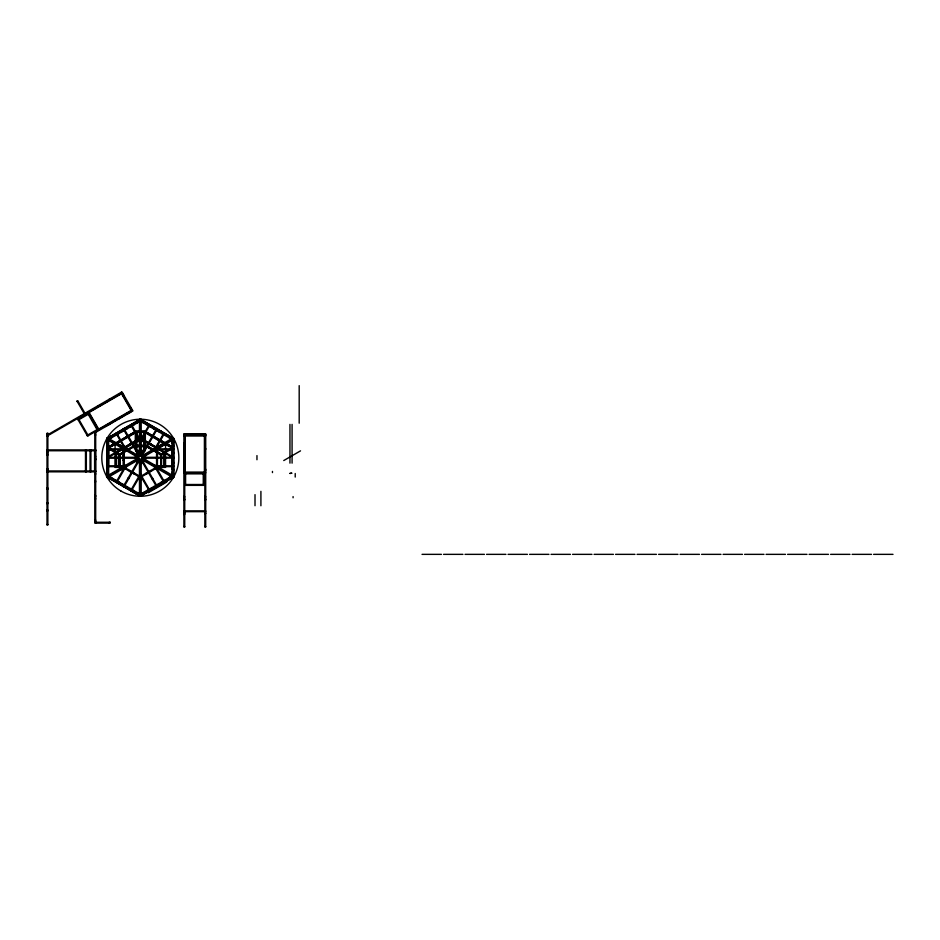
<?xml version="1.0" encoding="UTF-8"?>
<svg xmlns="http://www.w3.org/2000/svg" width="940" height="940" viewBox="0 0 940 940"><rect width="100%" height="100%" fill="white"/><g stroke="black" fill="none" stroke-linecap="round" stroke-linejoin="round"><path stroke-width="1.41" d="M47 471.821L47 470.964L95.763 470.987L95.763 471.845L47 471.821L47.764 471.821M47 449.896L47 450.742L95.751 450.765L95.751 449.919L47 449.896L47.764 449.896M164.288 465.876L164.288 466.639L164.288 452.375L165.052 452.375L165.017 465.876M97.502 406.997L97.854 405.798L98.289 406.538M124.773 447.887L124.386 448.545L135.301 442.035M128.192 449.861L115.502 442.54L114.739 443.868L108.57 447.428L108.535 465.876M115.502 443.422L135.301 431.672M120.355 447.205L121.201 445.724M121.142 447.652L121.989 446.183M131.248 491.044L139.472 477.015L123.211 467.627L123.211 448.85L136.065 440.942L144.584 440.942M107.371 477.262L107.371 438.24M119.944 455.324L120.426 454.725L107.654 447.346M140.753 419.463L140.319 420.192L172.843 438.968L172.843 476.521L140.319 495.298L140.753 496.038M107.924 477.579L108.347 476.85L139.766 494.981L139.343 495.721M140.871 420.509L141.306 419.781M124.856 449.802L125.702 448.321M109.228 478.331L109.651 477.602M142.175 421.273L142.61 420.532M110.086 477.849L110.509 477.109M142.175 422.248L142.61 421.508M110.015 478.789L110.438 478.049M142.962 421.719L143.385 420.979M143.233 421.884L143.667 421.144M110.861 478.296L111.284 477.555M142.962 422.706L143.385 421.966M111.073 479.4L111.907 477.92M143.585 423.059L144.008 422.319M112.882 480.446L113.305 479.706M145.829 423.376L146.252 422.636M113.658 480.892L114.093 480.152M146.617 423.822L147.04 423.094M115.15 480.763L115.573 480.035M147.239 425.174L147.674 424.434M116.019 482.255L124.068 468.12M141.176 438.487L149.401 424.457M116.572 482.572L117.43 481.104M149.531 425.514L149.954 424.774M117.1 481.891L124.797 468.543M141.917 438.91L144.008 435.267M149.613 425.562L145.418 432.846L163.607 443.422M125.055 468.696L125.478 467.956M141.74 439.791L142.163 439.062M118.311 482.596L118.734 481.856M150.4 426.995L150.835 426.267M119.086 483.043L119.521 482.302M118.934 483.936L119.368 483.207M151.892 426.878L152.315 426.137M135.701 456.065L136.547 454.584M119.721 484.394L120.144 483.654M152.668 427.324L153.091 426.584M121.695 484.547L122.118 483.818M129.403 471.199L129.826 470.458M146.088 442.305L146.511 441.565M153.796 428.957L154.219 428.217M129.955 471.516L130.378 470.787M146.64 442.623L147.063 441.882M122.482 485.005L122.905 484.264M138.721 456.828L139.155 456.088M139.437 460.13L138.697 459.707L123.163 486.615L123.904 487.049M124.433 486.133L138.744 461.34M141.94 455.794L156.863 429.745M141.494 459.413L142.34 457.933M133.574 473.607L133.997 472.867M150.259 444.714L150.682 443.974M126.418 487.284L126.853 486.544M134.126 473.924L134.561 473.196M150.811 445.031L151.234 444.303M158.519 431.683L158.942 430.943M127.546 488.906L127.969 488.177M160.493 431.848L160.916 431.108M144.102 460.906L144.948 459.437M128.334 489.364L128.757 488.624M161.28 432.294L161.704 431.554M144.877 461.364L145.735 459.883M145.347 445.913L145.347 431.519L135.301 431.554L135.301 445.913L120.167 454.502L135.301 445.76L145.347 445.913L152.374 449.978L145.347 445.76M129.814 489.235L130.237 488.495M161.915 433.646L162.338 432.905M138.474 476.439L138.909 475.699M155.159 447.546L155.582 446.805M131.024 489.94L138.732 476.592M155.84 446.958L163.548 433.61M130.695 490.727L131.118 489.987M160.47 454.502L153.901 450.859L160.47 454.502L161.198 454.079L154.689 450.319L161.198 454.079M163.642 433.657L164.065 432.917M155.746 448.039L141.176 439.474M164.618 433.234L156.475 447.616L145.347 441.189M132.975 491.056L133.398 490.328M165.076 435.467L165.499 434.727M145.817 441.659L172.079 456.429M133.762 491.514L134.185 490.774M133.609 492.407L134.032 491.667M166.556 435.338L166.979 434.609M134.385 492.865L134.82 492.125M167.332 435.796L167.767 435.055M164.054 443.163L145.347 432.365M164.782 442.74L145.347 431.672M152.374 449.978L165.135 442.54L165.898 443.868L173.371 448.004L160.599 455.383L160.211 454.725L172.995 447.346M136.194 493.911L137.064 492.431M169.141 436.841L169.576 436.101M153.138 450.413L165.898 442.975L172.878 447.416M165.499 444.15L166.298 443.621L165.499 444.15L164.758 442.764M169.353 437.934L169.776 437.206M136.982 494.358L137.405 493.618M169.929 437.288L170.351 436.548M137.252 494.522L137.687 493.782M170.211 437.453L170.633 436.712M138.039 493.982L138.462 493.241M170.14 438.393L170.563 437.652M154.16 466.722L155.006 465.241M138.039 494.969L138.462 494.228M170.986 437.899L171.409 437.159M154.936 467.168L155.793 465.7M172.29 438.651L172.713 437.911M156.24 467.92L156.675 467.192M157.779 467.826L158.202 467.086M158.66 469.319L159.506 467.838M114.751 442.975L107.9 447.487M95.68 523.122L95.68 432.259L94.823 432.259L94.823 523.122L110.156 523.122L110.156 522.264L109.228 523.122L109.228 522.264M147.263 491.538L155.652 486.685M157.72 485.487L166.11 480.646M283.762 460.553L300.53 450.848M84.659 414.399L76.998 401.133L77.738 400.698L84.976 413.236M77.456 401.932L78.196 401.509L77.01 401.145M122.388 392.626L47.494 435.866L47.071 435.126L121.953 391.886L132.916 410.886L95.763 432.329L95.34 431.589M121.695 393.143L88.489 412.319L98.547 429.745M88.713 412.707L121.53 393.754M121.965 393.602L122.705 393.179M78.161 419.886L78.889 419.452M88.113 414.129L88.854 413.706M78.995 419.639L88.219 414.317M122.717 394.906L123.457 394.483M123.163 395.693L123.904 395.27M130.237 407.925L130.977 407.502M130.684 408.712L131.424 408.289M87.831 434.95L97.055 429.627M87.209 435.561L87.937 435.126M131.435 410.016L132.176 409.593M98.712 429.134L131.53 410.181M132.493 410.146L87.526 436.113L77.832 419.334L88.536 413.154L98.218 429.933M106.948 438.475L140.319 419.216L173.7 438.475L173.7 477.015L140.319 496.285L106.948 477.015L106.948 438.475L138.168 456.499M109.204 439.145L139.766 421.496M108.629 447.91L115.079 444.032L114.339 443.621L107.266 448.004L120.05 455.383M116.278 442.975L135.301 432.001L136.829 432.001M115.079 444.032L107.794 448.31L115.502 444.303M135.301 432.365L116.595 443.163L135.301 432.518M117.042 443.422L135.301 432.882M128.157 437.523L128.886 437.1M122.365 447.381L124.374 446.218M108.57 456.429L122.588 448.368L123.387 448.909L116.877 452.669M123.211 447.875L139.472 438.487L131.764 425.139M116.137 452.246L122.588 448.368M135.301 441.189L124.162 447.616L116.019 433.234M108.57 457.31L123.316 448.791M139.472 439.474L124.068 448.368L124.068 467.133L139.472 476.028M135.301 444.926L127.464 449.438M137.181 453.162L137.922 452.739M137.499 453.714L138.239 453.291M137.733 457.24L106.525 439.215L107.371 437.746L138.591 455.771L139.437 455.371M136.711 458.18L138.885 454.408M142.504 454.831L138.145 454.831M137.733 458.262L106.525 476.274L107.371 477.755L138.591 459.731M142.058 455.771L173.266 437.746L174.123 439.215L142.904 457.24M106.948 477.015L138.168 458.99M142.481 456.499L173.7 438.475M153.901 450.859L166.298 443.621M138.145 460.671L142.504 460.671M143.938 457.322L141.764 461.094M142.398 462.21L143.138 461.775M142.727 462.762L143.456 462.327M141.176 476.028L156.581 467.133L156.581 448.368L156.957 449.026M140.319 477.508L156.581 468.12L164.288 481.468M140.319 478.484L142.34 477.32M151.751 478.401L152.492 477.978M152.069 478.954L152.809 478.531M140.871 494.005L171.139 476.521M140.319 495.298L172.843 476.521M147.921 492.196L166.357 481.55M158.061 448.368L157.321 448.791L172.079 457.31M166.204 481.362L173.63 477.097L173.736 438.581L140.424 419.228L107.007 438.404L106.913 476.921L140.225 496.273L147.65 492.008M143.808 432.001L145.347 432.001L164.371 442.975M136.829 432.294L143.808 432.412M94.823 432.905L95.68 432.905M47 433.892L47.858 433.892M94.823 434.409L95.68 434.409M183.888 434.28L205.707 434.28M184.733 434.727L204.85 434.727M183.888 434.914L184.733 434.914M204.85 434.914L205.707 434.938M140.319 435.185L141.176 435.185M47 435.396L47.858 435.396M94.823 435.314L95.68 435.314M183.888 435.244L205.707 435.244M140.319 436.089L141.176 436.089M183.888 436.007L205.707 436.007M47 436.301L47.858 436.301M140.319 437.594L141.176 437.594M140.319 438.228L141.176 438.228M106.948 438.968L107.794 438.968M106.948 439.615L107.794 439.615M172.843 439.615L173.7 439.615M140.319 440.378L141.176 440.378M136.829 440.672L143.808 440.672M106.948 441.119L107.794 441.119M140.319 441.283L141.176 441.283M172.843 441.119L173.7 441.119M135.301 441.436L145.347 441.436M171.996 441.612L172.843 441.612M106.948 442.023L107.794 442.023M135.301 441.882L136.829 441.882M143.808 441.882L145.347 441.882M172.843 442.023L173.7 442.023M106.948 442.341L107.794 442.341M171.996 442.517L172.843 442.517M106.948 443.245L107.794 443.245M171.996 443.234L172.843 443.234M183.888 443.304L184.733 443.304M183.888 444.209L184.733 444.209M136.829 445.066L143.808 445.172M106.948 445.337L107.794 445.337M172.843 445.337L173.7 445.337M183.888 445.713L184.733 445.713M106.948 446.23L107.794 446.23M136.065 446.371L136.829 446.371M143.808 446.371L144.584 446.371M172.843 446.23L173.7 446.23M183.888 446.347L184.733 446.347M171.996 446.547L172.843 446.547M136.829 446.688L143.808 446.688M172.843 447.875L165.569 444.032M172.843 448.321L165.135 444.303M204.85 448.486L205.707 448.486L204.85 449.39L205.707 449.39M107.794 448.85L123.211 448.85M172.843 448.85L157.427 448.85L157.427 466.639L172.843 466.639M106.948 448.956L107.794 448.956M171.996 448.956L173.7 448.956M106.948 449.602L107.794 449.602M171.996 449.602L173.7 449.602M107.794 449.708L123.211 449.708M157.427 449.708L172.843 449.708M123.211 450.002L124.068 450.002M156.581 450.002L157.427 450.002M136.065 450.378L144.584 450.378M136.829 450.742L143.808 450.742M136.065 451.059L136.829 451.059M143.808 451.059L144.584 451.059M171.996 451.106L172.843 451.106M47 451.435L47.858 451.435M140.319 451.999L141.176 451.999M171.996 452.011L172.843 452.011M47 452.34L47.858 452.34M106.948 452.328L107.794 452.328M172.843 452.328L173.7 452.328M115.585 452.822L116.36 452.822M164.288 452.822L165.052 452.822M183.888 452.704L184.733 452.704M140.319 452.904L141.176 452.904M106.948 453.233L107.794 453.233M172.843 453.233L173.7 453.233M183.888 453.35L184.733 453.35M47 453.903L47.858 453.844M47 454.549L47.858 454.549M47 455.183L47.858 455.16M123.211 455.019L124.068 455.019M156.581 455.019L157.427 455.019M171.996 455.019L172.843 455.019M123.211 455.665L124.068 455.665M156.581 455.665L157.427 455.665M139.472 455.9L141.176 455.9M171.996 455.923L172.843 455.923M94.823 456.194L95.68 456.194M94.823 457.099L95.68 457.099M136.417 457.322L106.737 457.322L106.737 458.18L136.417 458.18M142.81 457.322L172.843 457.322L171.996 457.428M123.211 457.428L124.068 457.428M156.581 457.428L157.427 457.428M123.211 458.074L124.068 458.074M156.581 458.074L157.427 458.074M171.996 458.074L172.843 458.074L142.81 458.18M94.823 458.603L95.68 458.603M139.472 459.589L141.176 459.589M171.996 459.578L172.843 459.578M94.823 459.883L95.68 459.883M123.211 459.836L124.068 459.836M156.581 459.836L157.427 459.836M123.211 460.483L124.068 460.483M156.581 460.483L157.427 460.483M171.996 460.483L172.843 460.483M106.948 462.269L107.794 462.269M172.843 462.269L173.7 462.269M140.319 462.598L141.176 462.598M106.948 463.173L107.794 463.173M172.843 463.173L173.7 463.173M140.319 463.502L141.176 463.502M171.996 463.49L172.843 463.49M171.996 464.395L172.843 464.395M123.211 465.5L124.068 465.5M156.581 465.5L157.427 465.5M106.948 465.899L123.211 465.794M157.427 465.794L173.7 465.899M106.948 466.534L107.794 466.534M171.996 466.534L173.7 466.534M107.794 466.639L123.211 466.639M123.633 467.38L115.079 467.38L115.079 444.596M157.004 467.38L165.558 467.38L165.558 444.596M171.996 468.038L172.843 468.038M47 468.707L47.858 468.707L47 469.612L47.858 469.612M171.996 468.943L172.843 468.943M106.948 469.26L107.794 469.26M172.843 469.26L173.7 469.26M183.888 469.201L184.733 469.201M204.85 469.201L205.707 469.201M183.888 469.836L184.733 469.836M204.85 469.836L205.707 469.836M106.948 470.164L107.794 470.164M172.843 470.164L173.7 470.164M183.888 470.47L184.733 470.47M204.85 470.47L205.707 470.47M183.888 471.986L184.733 471.986M204.85 471.986L205.707 471.986M184.733 472.174L204.85 472.174M106.948 472.256L107.794 472.256M171.996 472.268L172.843 472.268M184.733 472.62L204.85 472.62M171.996 472.985L172.843 472.985M183.888 472.879L204.109 473.008L204.109 485.357L184.733 485.357M204.85 472.879L205.707 472.879M106.948 473.161L107.794 473.161M94.823 473.431L95.68 473.431L94.823 474.336L95.68 474.336M106.948 473.478L107.794 473.478M172.843 473.478L173.7 473.478M171.996 473.889L172.843 473.889M184.733 473.854L204.109 473.854M140.319 474.218L141.176 474.218M106.948 474.383L107.794 474.383M172.843 474.383L173.7 474.383M140.319 475.123L141.176 475.123M106.948 475.887L107.794 475.887M172.843 475.887L173.7 475.887M106.948 476.521L107.794 476.521M140.319 477.262L141.176 477.262M140.319 477.908L141.176 477.908M140.319 479.412L141.176 479.412M140.319 480.316L141.176 480.316M95.68 480.986L94.823 480.986L95.68 481.891L94.823 481.891M184.733 484.511L204.109 484.511M47 487.978L47.858 487.978M47 488.612L47.858 488.612M47 489.247L47.858 489.223M94.823 495.439L95.68 495.439M94.823 496.073L95.68 496.073M183.888 496.379L184.733 496.379M204.85 496.379L205.707 496.379M94.823 496.72L95.68 496.72M183.888 497.284L184.733 497.284M204.85 497.284L205.707 497.284M94.823 498.224L95.68 498.224M183.888 498.788L184.733 498.788M204.85 498.788L205.707 498.788M94.823 499.128L95.68 499.128M183.888 499.434L184.733 499.434M204.85 499.434L205.707 499.434M183.888 500.068L184.733 500.068M204.85 500.068L205.707 500.068M47 502.771L47.858 502.771L47 503.676L47.858 503.676M47.858 509.974L47 509.974L47.858 510.878L47 510.878M183.888 510.89L205.707 510.89M183.888 511.666L205.707 511.666M184.733 512.018L183.888 512.018L184.733 512.923L183.888 512.923M204.85 512.946L205.707 512.946M183.888 513.616L184.733 513.616L183.888 514.521L184.733 514.521M204.85 513.593L205.707 513.593M94.823 520.067L95.68 520.067M94.823 520.971L95.68 520.971M95.68 522.264L110.156 522.264M94.823 522.476L95.68 522.476M47 524.426L47.858 524.426M183.888 526.471L184.733 526.471M204.85 526.471L205.707 526.471M422.037 554.353L441.412 554.353M443.539 554.353L462.915 554.353M465.041 554.353L484.417 554.353M486.544 554.353L505.92 554.353M508.058 554.353L527.422 554.353M529.561 554.353L548.937 554.353M551.063 554.353L570.439 554.353M572.566 554.353L591.953 554.353M594.068 554.353L613.444 554.353M615.571 554.353L634.947 554.353M637.073 554.353L656.449 554.353M658.587 554.353L677.963 554.353M680.09 554.353L699.466 554.353M701.593 554.353L720.968 554.353M723.095 554.353L742.471 554.353M744.598 554.353L763.973 554.353M766.1 554.353L785.476 554.353M787.602 554.353L806.978 554.353M809.117 554.353L828.493 554.353M830.619 554.353L849.995 554.353M852.122 554.353L871.498 554.353M873.624 554.353L893 554.353M115.138 444.15L114.339 443.621M157.485 428.875L156.745 428.452L141.2 455.371L141.176 419.216L139.472 419.216L139.472 455.254M140.871 421.496L171.139 438.968M165.558 443.175L144.584 431.061L136.065 431.061L115.162 443.292M172.749 447.487L165.828 443.093M152.069 436.548L152.809 436.971M151.751 437.1L152.492 437.523M140.319 437.006L142.34 438.169M140.319 437.993L156.581 447.381M145.347 440.989L156.581 447.475M157.991 448.486L164.5 452.246M145.347 444.926L153.173 449.438L145.347 445.078M142.727 452.739L143.456 453.162M142.398 453.291L143.138 453.714M143.938 458.18L141.764 454.408M142.904 458.262L174.123 476.274L173.266 477.755L142.058 459.731M142.481 458.99L173.7 477.015M136.711 457.322L138.885 461.094M137.499 461.775L138.239 462.21M137.181 462.327L137.922 462.762M124.374 469.283L122.365 468.12L122.365 465.794M128.157 477.978L128.886 478.401M127.828 478.531L128.569 478.954M109.204 476.357L139.766 494.005M144.525 460.177L145.3 460.623M165.076 442.646L165.475 443.292M158.66 446.183L159.506 447.652M160.317 454.666L160.693 455.324M139.343 419.781L139.766 420.509L108.347 438.651L107.924 437.911M172.29 476.85L172.713 477.579M154.936 448.321L155.793 449.802M138.039 420.532L138.462 421.273M170.986 477.602L171.409 478.331M121.401 392.203L121.859 392.932M154.16 448.78L155.006 450.248M121.648 393.049L131.753 410.569M138.039 421.508L138.462 422.248M170.14 477.109L170.563 477.849M121.307 393.366L131.377 410.792M137.252 420.979L137.687 421.719M170.211 478.049L170.633 478.789M136.982 421.144L137.405 421.884M169.929 478.213L170.387 478.93M169.353 477.555L169.776 478.296M130.378 411.368L130.801 412.108M136.194 421.59L137.064 423.059M169.141 478.66L169.576 479.4M129.602 411.814L130.025 412.554M134.385 422.636L134.82 423.376M128.298 412.566L128.721 413.306M167.238 480.74L166.263 480.328L166.686 481.069M127.746 412.883L128.169 413.623M133.609 423.094L134.032 423.822M133.762 423.987L134.185 424.727M165.898 480.763L166.674 482.103L148.238 492.748L147.463 491.409M132.975 424.434L133.398 425.174M165.076 480.035L165.499 480.763M131.248 424.457L131.671 425.186M130.695 424.774L131.118 425.514M131.024 425.562L138.732 438.91M155.84 468.543L163.548 481.891M155.159 467.956L155.582 468.696M129.814 426.267L130.237 426.995M161.915 481.856L162.338 482.596M145.3 454.878L145.735 455.606M161.128 482.302L161.551 483.043M128.334 426.137L128.757 426.878M144.525 455.324L144.948 456.065M127.546 426.584L127.969 427.324M109.698 398.971L110.121 399.712L108.911 399.418L109.334 400.158M126.418 428.217L126.853 428.957M134.126 441.565L134.561 442.305M150.811 470.458L151.234 471.199M158.519 483.818L158.942 484.547M133.574 441.882L133.997 442.623M150.259 470.787L150.682 471.516M141.494 456.088L142.34 457.569M138.744 454.149L123.904 428.452L123.163 428.875L138.709 455.806M141.94 459.707L156.863 485.757M123.786 429.745L124.209 430.485M131.494 443.093L131.917 443.833M148.167 471.986L148.602 472.726M155.875 485.334L156.31 486.074M141.2 460.13L156.745 487.049M122.482 430.497L122.905 431.237M138.721 458.673L139.155 459.413M129.955 443.974L130.378 444.714M146.64 472.867L147.063 473.607M121.695 430.943L122.118 431.683M129.403 444.303L129.826 445.031M146.088 473.196L146.511 473.924M153.796 486.544L154.219 487.284M119.721 431.108L120.144 431.848M135.701 459.437L136.547 460.917M118.934 431.554L119.368 432.294M118.311 432.905L118.734 433.646M150.4 488.495L150.835 489.235M125.055 446.805L125.478 447.546M141.74 475.699L142.163 476.439M116.572 432.917L124.797 446.958M141.917 476.592L149.613 489.94M125.948 450.319L119.509 454.185M141.176 477.015L148.978 490.304M115.15 434.727L115.573 435.467M147.239 490.328L147.674 491.056M108.088 424.234L108.511 424.974M146.464 490.774L147.333 492.243M113.658 434.609L114.093 435.338M107.524 424.563L107.959 425.291M146.346 491.82L146.781 492.56M112.882 435.055L113.305 435.796M106.22 425.315L106.655 426.043M105.445 425.761L105.867 426.502M111.073 436.101L111.907 437.582M143.585 492.431L144.443 493.911M110.861 437.206L111.284 437.934M142.962 492.795L143.667 494.358L143.209 493.641M110.015 436.712L110.438 437.453M142.962 493.782L143.385 494.522M110.086 437.652L110.509 438.393M142.175 493.241L142.61 493.982M125.631 465.241L126.054 465.981M109.228 437.159L109.651 437.899M142.175 494.228L142.61 494.969M124.856 465.7L125.702 467.168M140.871 494.981L141.306 495.721M122.435 467.086L122.87 467.826M121.142 467.838L121.989 469.319M88.877 412.096L98.935 429.521M120.778 469.037L121.201 469.765M87.796 413.577L97.478 430.356M85.34 413.024L85.763 413.764M95.892 431.272L96.327 432.012M84.788 413.353L85.211 414.082M78.572 418.899L88.266 435.678M156.263 447.663L156.639 448.321M155.875 447.887L156.263 448.545M299.19 385.647L299.19 423.2M295.219 473.513L295.219 477.062M293.08 496.59L293.08 497.789M292.082 424.387L292.082 463.138M289.955 424.387L289.955 463.138M272.459 471.41L272.459 472.597M260.909 491.338L260.909 505.755M256.961 455.595L256.961 459.742M255.01 494.64L255.01 505.708M204.85 434.28L204.85 527.105L205.707 527.105L205.707 433.834L183.888 433.834L183.888 527.105L184.733 527.105L184.733 434.28M204.403 434.28L204.403 472.62M203.475 473.008L203.475 473.854M203.475 484.511L203.475 485.357M203.263 473.854L203.263 484.511M185.591 473.854L185.591 484.511M185.368 473.008L185.368 473.854M185.368 484.511L185.368 485.357M185.18 434.28L185.18 472.174M173.9 457.322L173.9 458.18M172.972 448.239L172.972 465.876M172.396 465.876L172.408 466.639M172.079 447.428L172.114 465.876M171.996 440.108L171.996 475.393M164.888 452.904L164.888 465.876M164.735 465.876L164.735 466.639M164.559 457.322L164.559 458.18M164.159 453.327L164.159 465.876M163.924 457.322L163.924 458.18M161.657 454.772L161.516 465.876M160.916 455.195L160.916 465.876M160.787 455.277L160.763 466.639M160.623 465.876L160.623 466.639M158.284 465.794L158.284 468.12M157.004 449.555L157.004 465.418M145.864 457.322L145.864 458.18M145.218 457.322L145.218 458.18M144.584 431.554L144.584 451.505L136.065 451.505L136.065 431.554M143.808 431.554L143.808 451.505M143.667 455.818L143.667 459.684M141.176 460.236L141.176 496.285L139.472 496.285L139.472 460.236M140.319 419.216L140.319 455.254M140.319 460.236L140.319 496.285M136.829 431.554L136.829 451.505M135.419 457.322L135.419 458.18M134.784 457.322L134.784 458.18M123.633 449.52L123.633 466.393M120.014 465.876L120.014 466.639M119.85 455.277L119.885 466.639M119.721 455.195L119.721 465.876M119.121 454.854L119.121 465.876M118.992 454.772L118.992 465.876M116.725 457.322L116.725 458.18M116.49 453.327L116.49 465.876M116.36 466.639L116.36 452.375L115.585 452.375L115.62 465.876M116.078 457.322L116.078 458.18M115.914 465.876L115.914 466.639M115.761 452.904L115.761 465.876M108.652 440.108L108.652 475.393M108.394 448.662L108.241 466.639M95.469 449.907L95.469 471.833M94.611 449.907L94.611 471.833M90.898 449.907L90.898 471.845M90.052 449.907L90.052 471.845M86.339 449.919L86.339 471.845M85.493 449.919L85.493 471.845M138.392 454.408L136.465 457.757L138.392 461.094L142.257 461.094L144.184 457.745L142.257 454.408L138.392 454.408M139.461 456.264L138.603 457.757L139.461 459.237L141.188 459.237L142.046 457.757L141.188 456.264L139.461 456.264M117.888 418.817L108.511 424.727L117.888 418.817M127.664 413.177L118.287 419.087L127.664 413.177M291.705 473.196L289.931 473.431L291.705 473.196M47.858 433.258L47 433.258L47 525.061L47.858 525.061L47.858 433.258M184.522 446.559L184.099 457.639L184.522 446.559M184.522 457.851L184.099 468.919L184.522 457.851M95.68 459.249L94.823 459.249L95.68 459.308M120.978 491.056A38.528 38.528 0 0 0 178.847 457.851A38.528 38.528 0 0 0 121.142 424.339A38.528 38.528 0 0 0 120.978 491.056"/></g></svg>
